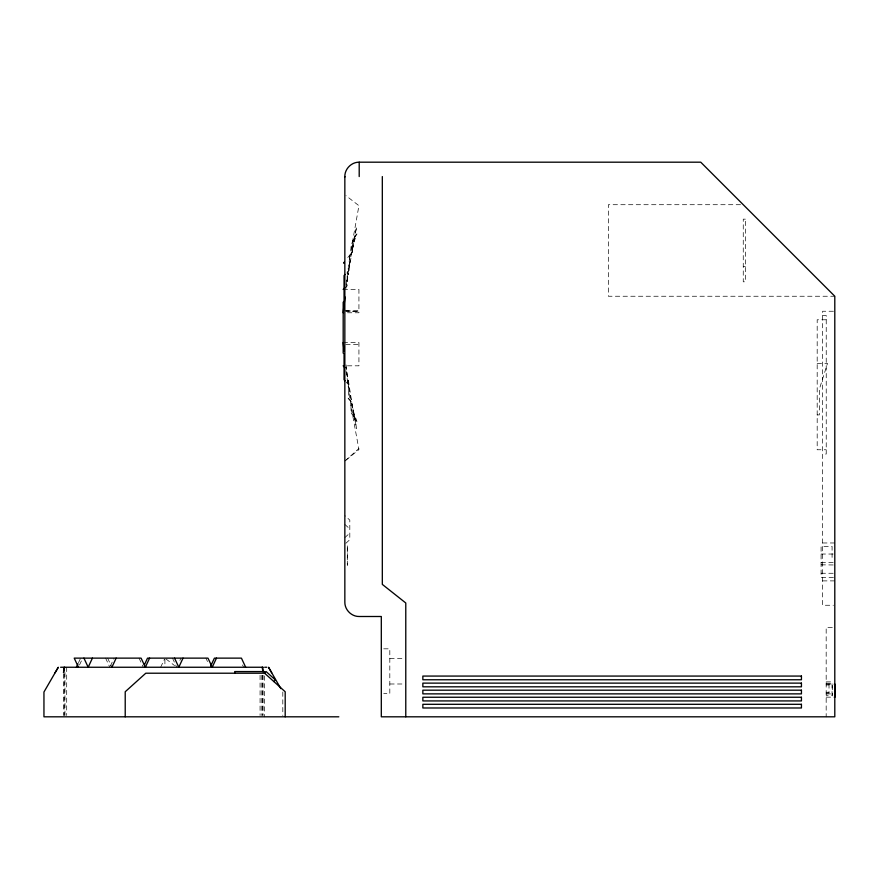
<?xml version="1.0" encoding="UTF-8"?>
<svg xmlns="http://www.w3.org/2000/svg" width="879" height="879" viewBox="0 0 879 879"><rect width="100%" height="100%" fill="white"/><g stroke="black" fill="none" stroke-linecap="round" stroke-linejoin="round"><path stroke-width="0.66" stroke-dasharray="4.39 3.3" d="M346.051 284.488L349.633 258.206M347.161 281.709L348.359 273.017L348.359 274.841A992.721 958.066 0 0 1 355.512 232.408L356.621 226.826L354.105 239.121L356.27 234.385L352.413 240.396L352.413 252.427L349.633 255.36L349.633 269.721L347.161 272.072L347.161 285.917A979.206 98.8 0 0 0 346.051 286.796M349.633 257.943L358.929 205.686L345.919 195.632M349.633 264.337L352.413 247.021M352.413 249.548L354.885 235.891L352.072 251.075L353.94 242.154L356.929 233.858L355.512 236.297A999.797 327.252 0 0 0 350.985 244.955L350.985 253.866A979.206 164.175 0 0 0 346.051 259.734M78.517 662.689L80.637 658.129M79.517 664.963L82.703 658.129M110.369 666.106L114.083 658.129M160.67 667.249L164.384 659.272M179.898 660.415L180.964 658.129M344.843 537.607L349.809 533.081M345.832 543.31L349.809 539.695L349.809 520.115L344.843 515.588M344.843 461.079L358.929 448.499M345.843 460.255L358.929 449.598L350.985 406.087L346.051 370.795M740.536 204.708L608.367 204.708L608.367 296.245L834.797 296.245M743.26 266.557L745.37 266.557M343.184 289.433L358.929 289.433L358.929 312.77L343.184 312.77M345.81 310.628L358.929 310.628M833.446 311.243L822.612 311.243L822.612 605.257L833.446 605.257M345.81 311.584L358.929 311.584L343.184 310.694M822.612 315.517L826.227 315.517L826.227 454.025L822.612 454.025M826.227 319.78L817.184 319.78L817.184 449.762L826.227 449.762M343.184 342.513L358.929 342.513L358.929 365.818L343.184 365.818M345.81 344.656L358.929 344.656M817.184 363.401L827.513 363.401L819.349 389.155L819.349 414.91L817.184 414.91M822.612 542.969L834.797 542.969M821.096 554.034L834.797 554.034M821.096 562.461L834.797 562.461M821.096 564.834L834.797 564.977M821.096 573.262L834.797 573.262M833.424 577.448L821.096 577.448L821.096 546.419L832.083 546.419L832.083 557.418M822.612 580.887L834.797 580.887M832.336 627.419L826.172 627.419L826.172 716.814M383.738 648.823L389.815 648.823L389.815 693.63L383.738 693.63M389.815 658.459L404.483 658.459M826.172 681.895L832.028 681.895L832.028 695.289L826.172 695.289M826.172 683.291L832.028 683.291M389.815 683.994L404.483 683.994M826.172 684.148L835.05 684.148M826.172 684.939L829.018 684.939M826.172 692.256L829.018 692.256M826.172 693.048L829.018 693.048L829.018 684.148M826.172 693.905L832.028 693.905M826.172 697.146L835.05 697.146M165.988 658.964L174.569 665.59M344.843 524.422L349.809 528.938M346.051 364.873A979.107 970.68 0 0 0 353.929 416.91L353.929 414.416L356.621 428.458L354.105 416.163L356.27 420.898L355.512 419.799A988.194 277.27 0 0 1 350.985 412.427L350.985 401.395L348.359 398.484L348.359 380.08A984.919 960.307 0 0 0 353.929 414.262L354.885 419.393L352.072 404.208L353.94 413.13L356.929 421.426L355.512 418.986A999.797 327.252 0 0 1 350.985 410.328M242.538 664.963L243.604 667.249M205.917 658.129L207.51 661.546M172.471 658.129L176.723 667.249M139.036 658.129L143.277 667.249M107.656 658.129L111.897 667.249M105.59 658.129L109.831 667.249M832.314 685.411L832.314 695.893M347.326 545.892L347.326 567.889M347.293 547.859L347.293 564.395M282.807 692.026L282.807 715.506M264.612 675.94L264.612 716.814M263.085 675.281L263.085 715.473M262.535 675.281L262.535 715.473M261.81 675.281L261.81 715.473M260.074 675.281L260.074 715.473M164.911 659.437L164.911 667.249M66.694 667.249L66.694 715.473M64.958 672.6L64.958 715.473M64.233 673.94L64.233 715.473M63.673 673.94L63.673 715.473M348.359 384.541A979.096 973.712 0 0 1 346.051 367.092M350.985 401.395A979.206 164.175 0 0 1 346.051 395.517M346.051 288.191A979.096 973.712 0 0 1 349.633 262.041M348.359 384.42A979.206 131.564 0 0 1 346.051 382.057M745.37 219.157L743.26 219.157L743.26 281.807L745.37 281.807L745.37 219.157"/><path stroke-width="1.32" d="M344.843 177.031C344.425 169.186 351.347 162.011 359.203 162.186L700.739 162.186L834.797 296.245L834.797 716.814L381.31 716.814L381.31 616.498L359.203 616.498C351.523 616.662 344.678 609.806 344.843 602.126L344.843 176.558M64.024 667.249L63.53 672.776L64.628 667.249M343.184 312.77L344.052 303.991L344.052 305.683A979.096 973.712 0 0 1 345.007 296.937M76.396 667.249L77.989 663.832M92.427 658.129L88.186 667.249L83.934 658.129M111.897 667.249L116.149 658.129M144.343 664.963L147.518 658.129L207.982 658.129L212.224 667.249L216.476 658.129M149.584 658.129L145.343 667.249L141.101 658.129L74.21 658.129L78.462 667.249M183.03 658.129L178.789 667.249L174.536 658.129M210.696 666.106L214.41 658.129L241.428 658.129L245.67 667.249M55.047 672.776L58.3 667.249L43.95 692.026L43.95 716.814L338.822 716.814M345.007 274.402L344.052 275.588L344.052 301.574L343.184 302.167L343.184 353.149L344.052 353.743L344.052 379.673L345.007 380.849M273.918 681.588L275.402 679.939L266.106 671.567L264.612 673.215L145.793 673.215L125.214 691.751L125.214 716.814M343.184 289.433L344.052 288.543A979.206 98.8 0 0 1 345.007 287.686M60.607 667.249L62.892 667.249M63.673 667.249L263.085 667.249M264.678 667.249L266.798 667.249M345.007 367.631L343.184 365.818M280.851 688.631L268.524 667.249L271.71 672.776M262.129 667.249L263.008 671.677M343.184 342.513L344.052 351.292M262.733 667.249L263.129 671.677M835.05 684.148L835.05 697.146M405.779 716.814L405.779 602.983L382.321 584.392L382.321 176.558M359.203 162.186L359.203 176.558M285.192 716.814L285.192 691.751L264.612 673.215L264.612 671.567L234.704 671.567L234.704 673.215M344.052 262.371L343.865 263.008L344.052 262.371M801.439 676.072L422.854 676.072L422.854 679.764L801.439 679.764L801.439 676.072M801.439 683.126L422.854 683.126L422.854 686.818L801.439 686.818L801.439 683.126M801.439 690.18L422.854 690.18L422.854 693.872L801.439 693.872L801.439 690.18M801.439 697.245L422.854 697.245L422.854 700.926L801.439 700.926L801.439 697.245M801.439 704.299L422.854 704.299L422.854 707.98L801.439 707.98L801.439 704.299"/></g></svg>
